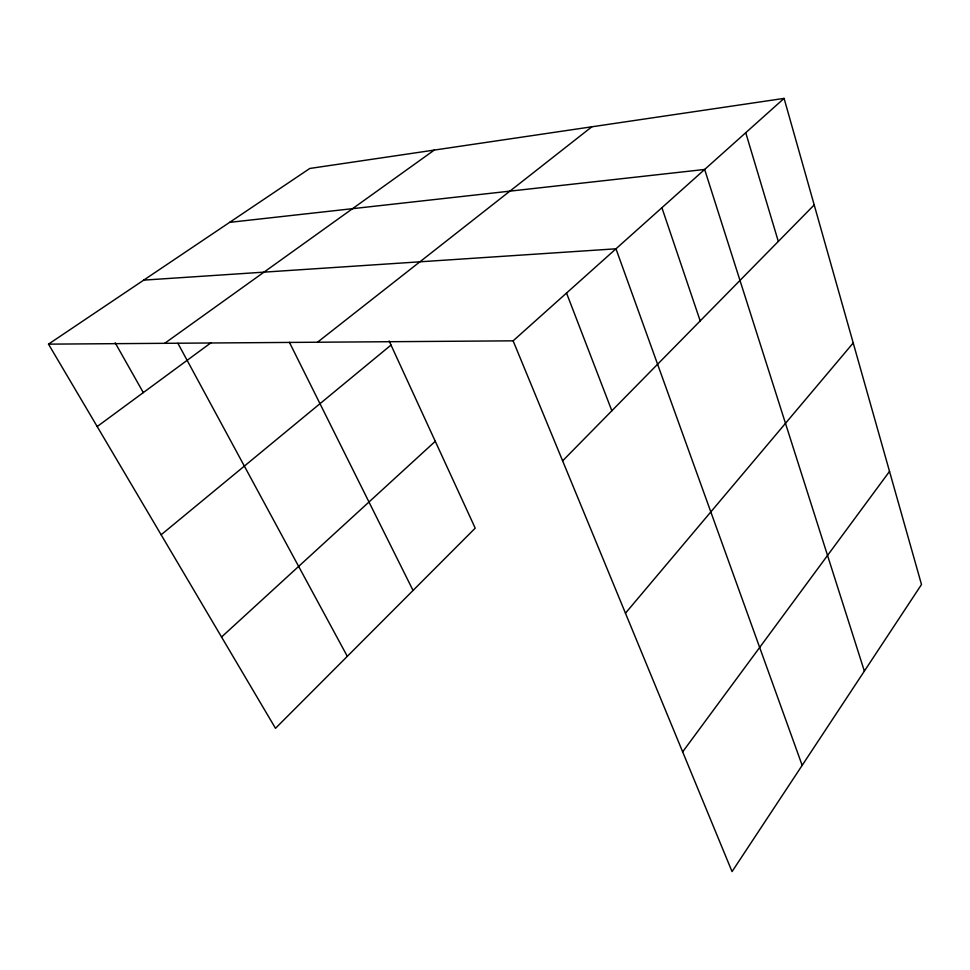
<?xml version="1.0" encoding="UTF-8"?>
<svg xmlns="http://www.w3.org/2000/svg" width="970" height="970" viewBox="0 0 970 970"><rect width="100%" height="100%" fill="white"/><g stroke="black" fill="none" stroke-linecap="round" stroke-linejoin="round"><path stroke-width="1.45" d="M682.65 751.871L889.526 471.396M625.456 613.21L853.224 342.956M562.624 460.859L814.206 204.925M221.548 637.011L435.275 441.301M513.118 340.834L784.087 98.394L921.5 584.534L732.047 871.606L513.118 340.834L48.5 344.144L275.492 728.312L475.215 528.153L389.128 340.955M161.141 534.773L391.019 345.065M317.493 342.228L591.858 126.791M97.194 426.545L210.951 342.798M164.718 343.307L434.305 150.071M48.5 344.144L309.794 168.465L784.087 98.394M229.635 222.36L704.656 169.459L864.367 671.119M143.718 280.124L615.974 248.805L802.166 765.354M115.151 342.762L143.305 392.595M177.874 343.247L347.308 656.338M289.387 342.277L413.05 590.451M566.529 293.049L611.852 410.783M661.904 207.713L700.194 320.912M745.736 132.708L778.316 241.433"/></g></svg>
